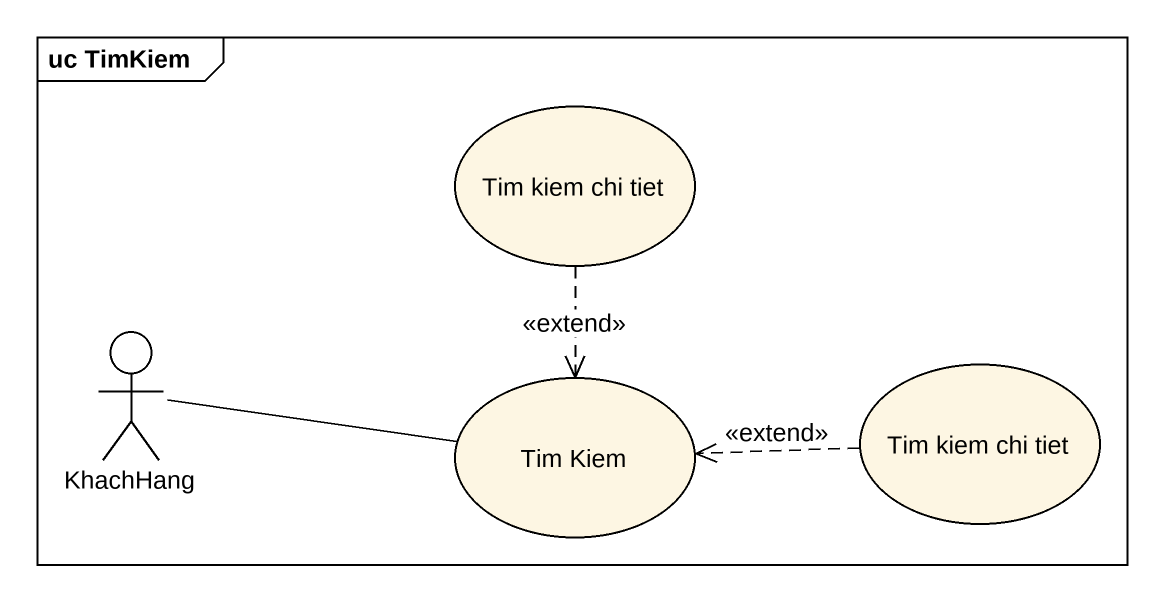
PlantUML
@startuml
mainframe uc TimKiem
usecase "Tim kiem chi tiet" as Tim_kiem_chi_tiet
actor KhachHang
usecase "Tim Kiem" as Tim_Kiem
usecase "Tim kiem chi tiet" as Tim_kiem_chi_tiet_2
Tim_kiem_chi_tiet ..> Tim_Kiem : <<extend>>
KhachHang -right- Tim_Kiem
Tim_kiem_chi_tiet_2 .left.> Tim_Kiem : <<extend>>
@enduml
